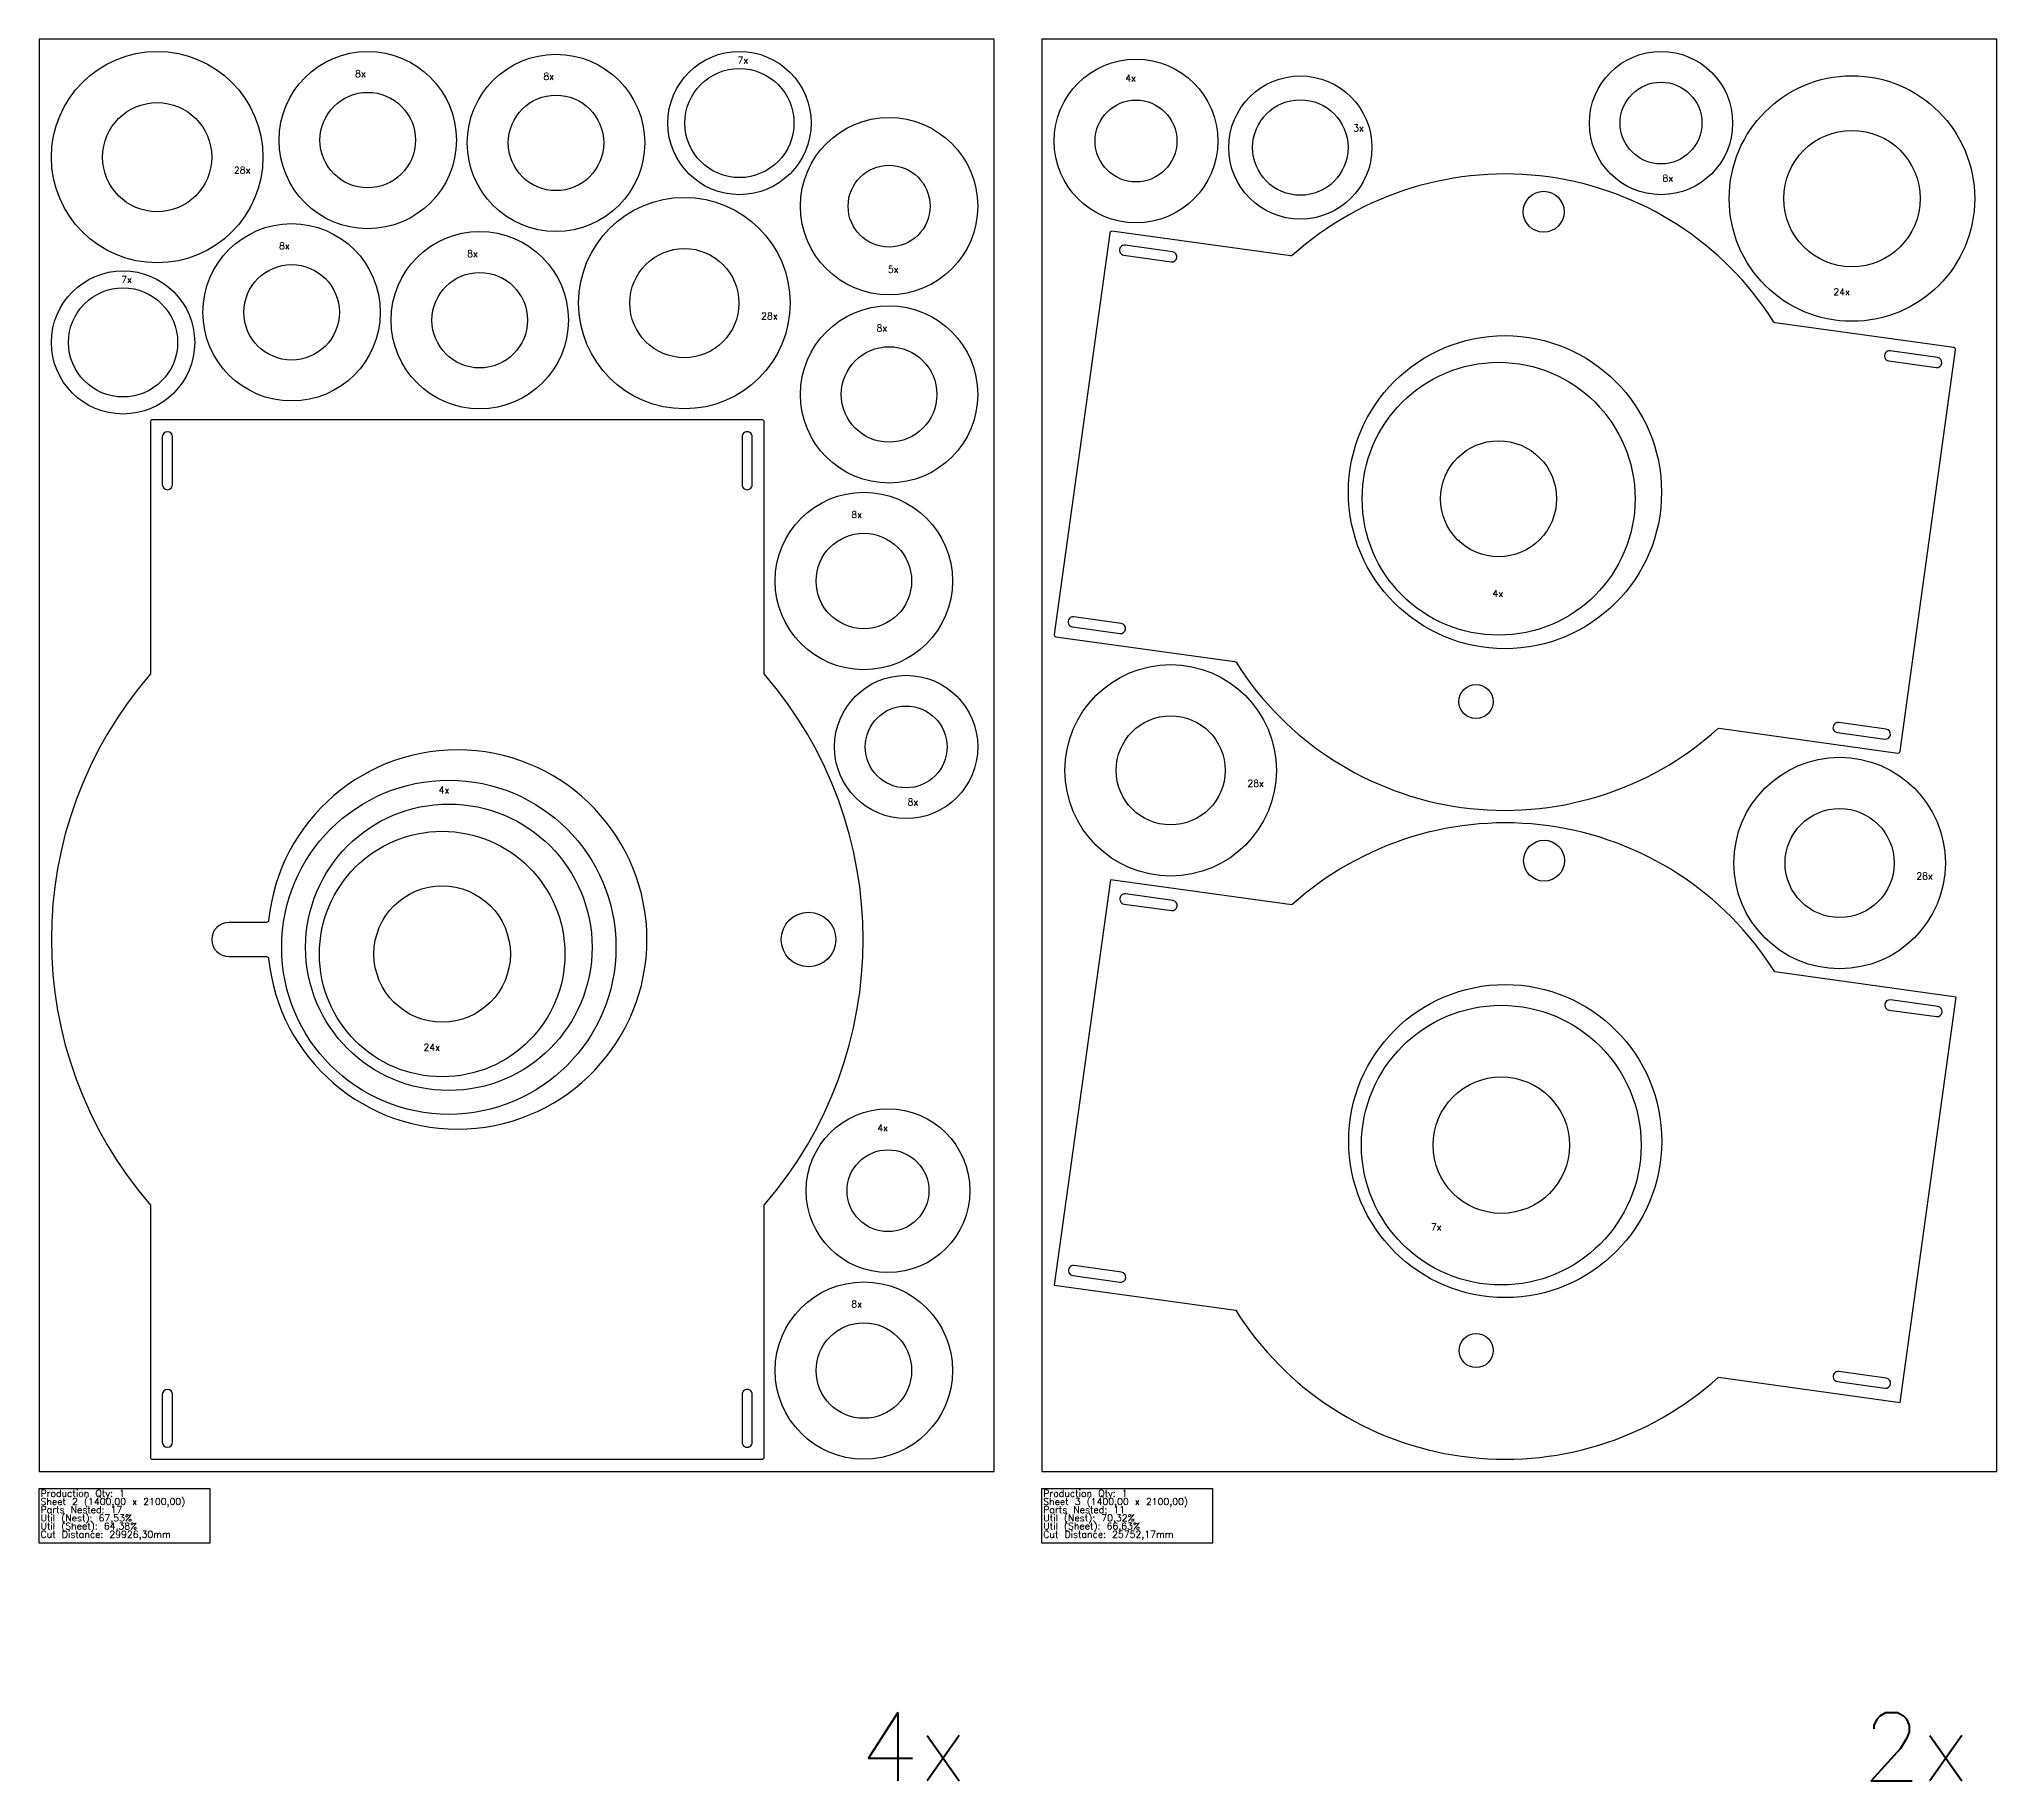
# Model space of a CAD drawing. Header units: millimetres. Extents: x 0 to 5740, y -8658 to -1197.
# Drawn here: x 2870 to 5740, y -3867 to -1313 of the extents above; entities that cross this region are included whole.
import ezdxf

# ---------------------------------------------------------------- set-up
doc = ezdxf.new("R2010")
doc.units = ezdxf.units.MM
for name, color, linetype in [('EM-26232-20', 7, 'Continuous'), ('EM-26235-11', 7, 'Continuous'), ('EM-26235-12', 7, 'Continuous'), ('sheet', 24, 'Continuous'), ('Stats', 7, 'Continuous'), ('Texto', 7, 'Continuous')]:
    doc.layers.add(name, color=color, linetype=linetype)
doc.styles.get("Standard").update_dxf_attribs({"font": 'txt.shx'})

msp = doc.modelspace()

# ---------------------------------------------------------------- linework, layer by layer
at = {"color": 7}
for centre, radius in [((3043, -1486.5), 155), ((3351.7, -1461.5), 130), ((3627.7, -1465.6), 130), ((3896.6, -1436.5), 105), ((4478, -1462.8), 120), ((5247.7, -1436.5), 105), ((3896.6, -1436.5), 80), ((4718.9, -1472.4), 105), ((5247.7, -1436.5), 60), ((5527.6, -1547.2), 180), ((3351.7, -1461.5), 70), ((3627.7, -1465.6), 70), ((4478, -1462.8), 60), ((4718.9, -1472.4), 70), ((3043, -1486.5), 80), ((4116, -1558.4), 130), ((5527.6, -1547.2), 100), ((4116, -1558.4), 60), ((3815.9, -1700.5), 155), ((3240.1, -1714), 130), ((3515.9, -1725.5), 130), ((3815.9, -1700.5), 80), ((2993, -1758.1), 105), ((3240.1, -1714), 70), ((3515.9, -1725.5), 70), ((2993, -1758.1), 80), ((4116, -1834.4), 130), ((4116, -1834.4), 70), ((5009.6, -1987.3), 200), ((5009.6, -1987.3), 85), ((4079, -2107.9), 130), ((4079, -2107.9), 70), ((4528.8, -2385.5), 155), ((4141, -2351.2), 105), ((4141, -2351.2), 60), ((4528.8, -2385.5), 80), ((5509.5, -2521.4), 155), ((3470.6, -2644.9), 245), ((3470.6, -2644.9), 210), ((5509.5, -2521.4), 80), ((3460.8, -2654.8), 180), ((3460.8, -2654.8), 100), ((5013.5, -2935), 205), ((5013.5, -2935), 100), ((4114.4, -3001.8), 120), ((4114.4, -3001.8), 60), ((4079, -3265.5), 130), ((4079, -3265.5), 70)]:
    msp.add_circle(centre, radius, dxfattribs=at)
at = {"layer": 'EM-26232-20', "color": 7}
for points in [[(3033, -2244.2, 0.3725), (3033, -3022.8), (3033, -3392.5, 0.414214), (3036, -3395.5), (3930, -3395.5, 0.414214), (3933, -3392.5), (3933, -3022.8, 0.3725), (3933, -2244.2), (3933, -1874.5, 0.414214), (3930, -1871.5), (3036, -1871.5, 0.414214), (3033, -1874.5)], [(3065.5, -1966.5), (3065.5, -1896.5, 0.99999), (3050.5, -1896.5), (3050.5, -1966.5, 0.999994)], [(3900.5, -1966.5, 1.000008), (3915.5, -1966.5), (3915.5, -1896.5, 1.000007), (3900.5, -1896.5)], [(3203.4, -2608.5), (3148, -2608.5, 0.999999), (3148, -2658.5), (3203.4, -2658.5, -0.385273), (3206.4, -2661.2, 20.021482), (3206.4, -2605.8, -0.385273)], [(3065.5, -3300.5, 0.999991), (3050.5, -3300.5), (3050.5, -3370.5, 0.999992), (3065.5, -3370.5)], [(3900.5, -3300.5), (3900.5, -3370.5, 1.000009), (3915.5, -3370.5), (3915.5, -3300.5, 1.000007)]]:
    msp.add_lwpolyline(points, format="xyb", close=True, dxfattribs=at)
msp.add_circle((3998, -2633.5), 40, dxfattribs=at)
at = {"layer": 'EM-26235-11', "color": 7}
for points in [[(4706.6, -2582.8), (4440.4, -2545.9), (4358, -3140.2), (4624.2, -3177.1, 0.46607), (5332, -3275.2), (5598.2, -3312.1), (5680.6, -2717.8), (5414.3, -2680.9, 0.46607)], [(4530, -2591.1, 0.999989), (4532.1, -2576.3), (4462.8, -2566.7, 1.00001), (4460.7, -2581.5)], [(5582, -2736.9), (5651.3, -2746.5, 0.999996), (5653.4, -2731.7), (5584, -2722.1, 0.999995)], [(4456.6, -3121.1), (4387.3, -3111.5, 1.000011), (4385.2, -3126.3), (4454.5, -3135.9, 0.999989)], [(5508.5, -3266.9, 1.000004), (5506.5, -3281.7), (5575.8, -3291.3, 0.999996), (5577.9, -3276.5)]]:
    msp.add_lwpolyline(points, format="xyb", close=True, dxfattribs=at)
for centre, radius in [((5076.3, -2517.9), 30), ((5019.3, -2929), 229.5), ((4976.7, -3236.1), 25)]:
    msp.add_circle(centre, radius, dxfattribs=at)
at = {"layer": 'EM-26235-12', "color": 7}
for points in [[(4439.4, -1597.8), (4358.1, -2186.2, 0.414214), (4360.7, -2189.6), (4622.6, -2225.8, -0.22081), (4624.7, -2227.1, 0.464256), (5330.7, -2324.7, -0.22081), (5333.1, -2323.9), (5595, -2360.1, 0.414214), (5598.3, -2357.5), (5679.6, -1769.1, 0.414214), (5677.1, -1765.7), (5415.2, -1729.6, -0.22081), (5413.1, -1728.2, 0.464256), (4707.1, -1630.7, -0.22081), (4704.6, -1631.4), (4442.8, -1595.2, 0.414214)], [(4460.1, -1630.4), (4529.5, -1640, 0.999994), (4531.5, -1625.2), (4462.2, -1615.6, 1.000007)], [(5650.8, -1794.9, 0.999993), (5652.9, -1780.1), (5583.5, -1770.5, 1.000007), (5581.5, -1785.3)], [(4386.9, -2160.4, 1.000009), (4384.9, -2175.3), (4454.2, -2184.9, 0.999998), (4456.3, -2170)], [(5577.6, -2324.9), (5508.3, -2315.3, 1.000009), (5506.2, -2330.2), (5575.6, -2339.7, 0.999993)]]:
    msp.add_lwpolyline(points, format="xyb", close=True, dxfattribs=at)
for centre, radius in [((5075.6, -1566.6), 30), ((5018.9, -1977.7), 229.5), ((4976.4, -2284.7), 25)]:
    msp.add_circle(centre, radius, dxfattribs=at)
at = {"layer": 'sheet', "color": 7}
for points in [[(2870, -3413.5), (4270, -3413.5), (4270, -1313.5), (2870, -1313.5)], [(4340, -3413.5), (5740, -3413.5), (5740, -1313.5), (4340, -1313.5)]]:
    msp.add_lwpolyline(points, close=True, dxfattribs=at)
at = {"layer": 'Stats', "color": 151}
for points in [[(2870, -3438.5), (3120, -3438.5), (3120, -3518.5), (2870, -3518.5), (2870, -3438.5)], [(4340, -3438.5), (4590, -3438.5), (4590, -3518.5), (4340, -3518.5), (4340, -3438.5)]]:
    msp.add_lwpolyline(points, close=True, dxfattribs=at)

# ---------------------------------------------------------------- texts
at = {"char_height": 100, "attachment_point": 1}
for s, insert in [('{\\W2.244285; }4x', (3873, -3767)), ('{\\W2.244285; }2x', (5343, -3767))]:
    msp.add_mtext_dynamic_manual_height_columns(s, width=391.095, gutter_width=1, heights=[0], dxfattribs=dict(at, insert=insert))
at = {"layer": 'Stats', "color": 60}
for s, p in [('Production Qty: 1', (2872, -3450.5)), ('Production Qty: 1', (4342, -3450.5)), ('Sheet 2 (1400,00 x 2100,00)', (2872, -3462.5)), ('Parts Nested: 17', (2872, -3474.5)), ('Sheet 3 (1400,00 x 2100,00)', (4342, -3462.5)), ('Parts Nested: 11', (4342, -3474.5)), ('Cut Distance: 29926,30mm', (2872, -3510.5)), ('Util (Nest): 67,53%', (2872, -3486.5)), ('Util (Sheet): 64,38%', (2872, -3498.5)), ('Cut Distance: 25752,17mm', (4342, -3510.5)), ('Util (Nest): 70,32%', (4342, -3486.5)), ('Util (Sheet): 66,63%', (4342, -3498.5))]:
    msp.add_text(s, height=10, dxfattribs=at).set_placement(p)
at = {"layer": 'Texto', "color": 3, "char_height": 10, "width": 86.148, "attachment_point": 1}
for s, insert in [('{\\C1;7x}', (3893.9, -1339.4)), ('{\\C1;8x}', (3333.2, -1359)), ('{\\C1;8x}', (3609.2, -1363.1)), ('{\\C1;4x}', (4462.2, -1365.6)), ('{\\C1;3x}', (4796.4, -1438.8)), ('{\\C1;28x}', (3155.5, -1500.5)), ('{\\C1;8x}', (5249.8, -1512.3)), ('{\\C1;8x}', (3221.7, -1611.5)), ('{\\C1;8x}', (3497.5, -1623)), ('{\\C1;7x}', (2990.3, -1661)), ('{\\C1;5x}', (4114.3, -1645.9)), ('{\\C1;24x}', (5500.3, -1679)), ('{\\C1;28x}', (3928.4, -1714.5)), ('{\\C1;8x}', (4097.6, -1731.9)), ('{\\C1;8x}', (4060.6, -2005.4)), ('{\\C1;4x}', (5000.5, -2121.2)), ('{\\C1;4x}', (3455.7, -2409.3)), ('{\\C1;28x}', (4641.3, -2399.5)), ('{\\C1;8x}', (4143.1, -2427)), ('{\\C1;28x}', (5621.9, -2535.4)), ('{\\C1;24x}', (3433.5, -2786.6)), ('{\\C1;4x}', (4098.6, -2904.7)), ('{\\C1;7x}', (4910.2, -3050)), ('{\\C1;8x}', (4060.6, -3163))]:
    msp.add_mtext(s, dxfattribs=dict(at, insert=insert))

doc.saveas('drawing.dxf')
